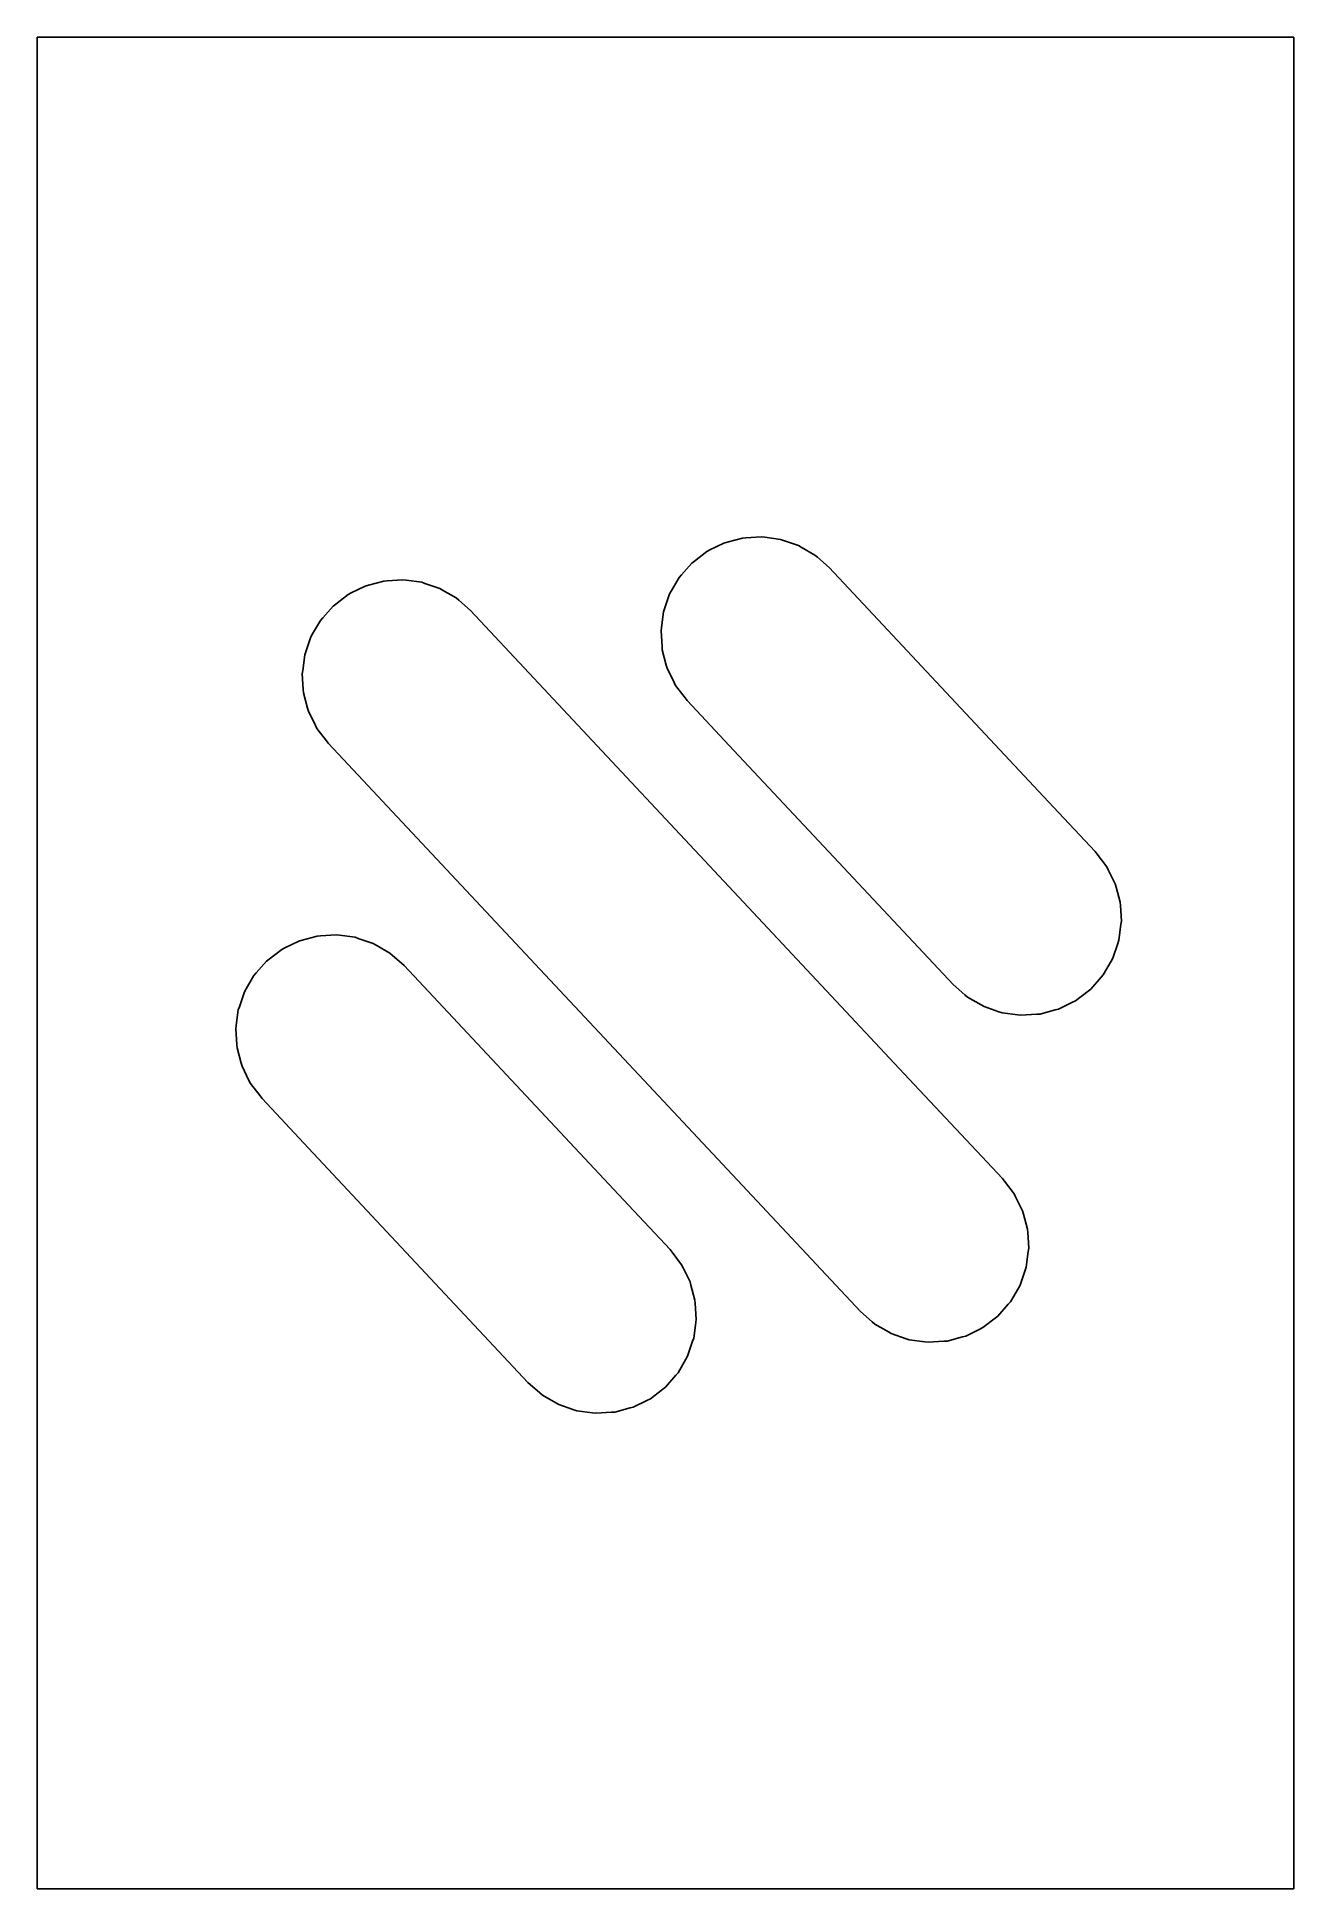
# Model space of a CAD drawing. Header units: metres. Extents: x -18.5 to 13.8, y -1.1 to 46.5.
import ezdxf

# ---------------------------------------------------------------- set-up
doc = ezdxf.new("R2010")
doc.units = ezdxf.units.M

msp = doc.modelspace()

# ---------------------------------------------------------------- linework, layer by layer
for p, q in [((-18.55, 45.221), (-18.55, 46.5)), ((-18.55, 46.5), (-17.688, 46.5)), ((-17.688, 46.5), (-15.758, 46.5)), ((-15.758, 46.5), (-15.14, 46.5)), ((-15.14, 46.5), (-15.111, 46.5)), ((-15.111, 46.5), (-15.072, 46.5)), ((-15.072, 46.5), (-15.026, 46.5)), ((-15.026, 46.5), (-14.976, 46.5)), ((-14.976, 46.5), (-14.927, 46.5)), ((-14.927, 46.5), (-14.883, 46.5)), ((-14.883, 46.5), (-14.849, 46.5)), ((-14.849, 46.5), (-14.828, 46.5)), ((-14.828, 46.5), (11.183, 46.5)), ((11.183, 46.5), (11.293, 46.5)), ((11.293, 46.5), (13.216, 46.5)), ((13.216, 46.5), (13.23, 46.5)), ((13.23, 46.5), (13.256, 46.5)), ((13.23, 46.5), (13.23, 46.5)), ((13.256, 46.5), (13.292, 46.5)), ((13.292, 46.5), (13.336, 46.5)), ((13.336, 46.5), (13.383, 46.5)), ((13.383, 46.5), (13.428, 46.5)), ((13.428, 46.5), (13.468, 46.5)), ((13.468, 46.5), (13.499, 46.5)), ((13.499, 46.5), (13.521, 46.5)), ((13.521, 46.5), (13.75, 46.5)), ((13.75, 46.5), (13.75, 45.89)), ((13.75, 45.89), (13.75, 45.506)), ((-18.55, 45.153), (-18.55, 45.221)), ((13.75, 45.506), (13.75, 40.228)), ((-18.55, 45.014), (-18.55, 45.153)), ((-18.55, 44.806), (-18.55, 45.014)), ((-18.55, 44.539), (-18.55, 44.806)), ((-18.55, 43.232), (-18.55, 44.539)), ((-18.55, 43.025), (-18.55, 43.232)), ((-18.55, 42.77), (-18.55, 43.025)), ((-18.55, 42.137), (-18.55, 42.77)), ((-18.55, 41.88), (-18.55, 42.137)), ((-18.55, 41.606), (-18.55, 41.88)), ((-18.55, 41.338), (-18.55, 41.606)), ((-18.55, 41.099), (-18.55, 41.338)), ((-18.55, 40.309), (-18.55, 41.099)), ((-18.55, 33.572), (-18.55, 40.309)), ((13.75, 40.228), (13.75, -0.09)), ((-18.55, 32.126), (-18.55, 33.572)), ((-0.897, 33.494), (-1.26, 33.316)), ((-0.814, 33.517), (-0.897, 33.494)), ((-0.424, 33.621), (-0.814, 33.517)), ((-0.338, 33.627), (-0.424, 33.621)), ((0.065, 33.653), (-0.338, 33.627)), ((-0.338, 33.627), (-0.338, 33.627)), ((0.151, 33.642), (0.065, 33.653)), ((0.551, 33.589), (0.151, 33.642)), ((0.633, 33.561), (0.551, 33.589)), ((1.015, 33.431), (0.633, 33.561)), ((1.09, 33.389), (1.015, 33.431)), ((1.44, 33.186), (1.09, 33.389)), ((-1.725, 32.98), (-1.992, 32.676)), ((-1.657, 33.032), (-1.725, 32.98)), ((-1.337, 33.278), (-1.657, 33.032)), ((-1.26, 33.316), (-1.337, 33.278)), ((1.504, 33.13), (1.44, 33.186)), ((1.808, 32.863), (1.504, 33.13)), ((7.445, 26.843), (1.808, 32.863)), ((-10.115, 32.39), (-10.477, 32.211)), ((-10.032, 32.412), (-10.115, 32.39)), ((-9.641, 32.517), (-10.032, 32.412)), ((-9.556, 32.522), (-9.641, 32.517)), ((-9.152, 32.549), (-9.556, 32.522)), ((-9.067, 32.537), (-9.152, 32.549)), ((-8.666, 32.485), (-9.067, 32.537)), ((-8.585, 32.457), (-8.666, 32.485)), ((-8.202, 32.327), (-8.585, 32.457)), ((-2.049, 32.611), (-2.251, 32.261)), ((-1.992, 32.676), (-2.049, 32.611)), ((-18.55, 28.015), (-18.55, 32.126)), ((-10.875, 31.927), (-10.943, 31.875)), ((-10.554, 32.173), (-10.875, 31.927)), ((-10.477, 32.211), (-10.554, 32.173)), ((-8.128, 32.284), (-8.202, 32.327)), ((-7.778, 32.082), (-8.128, 32.284)), ((-7.713, 32.025), (-7.778, 32.082)), ((-7.409, 31.759), (-7.713, 32.025)), ((-2.294, 32.187), (-2.424, 31.804)), ((-2.251, 32.261), (-2.294, 32.187)), ((-11.266, 31.507), (-11.468, 31.157)), ((-11.21, 31.571), (-11.266, 31.507)), ((-10.943, 31.875), (-11.21, 31.571)), ((3.864, 19.718), (-7.409, 31.759)), ((-2.451, 31.723), (-2.504, 31.322)), ((-2.424, 31.804), (-2.451, 31.723)), ((-11.511, 31.082), (-11.641, 30.699)), ((-11.468, 31.157), (-11.511, 31.082)), ((-2.504, 31.322), (-2.515, 31.237)), ((-2.515, 31.237), (-2.489, 30.833)), ((-11.669, 30.618), (-11.722, 30.217)), ((-11.641, 30.699), (-11.669, 30.618)), ((-2.489, 30.833), (-2.484, 30.748)), ((-2.484, 30.748), (-2.379, 30.357)), ((-11.722, 30.217), (-11.733, 30.132)), ((-11.733, 30.132), (-11.707, 29.729)), ((-2.379, 30.357), (-2.357, 30.274)), ((-2.357, 30.274), (-2.178, 29.912)), ((-11.707, 29.729), (-11.701, 29.643)), ((-11.701, 29.643), (-11.597, 29.253)), ((-2.178, 29.912), (-2.14, 29.835)), ((-2.14, 29.835), (-1.894, 29.514)), ((-1.894, 29.514), (-1.842, 29.446)), ((-11.597, 29.253), (-11.574, 29.17)), ((-11.574, 29.17), (-11.396, 28.807)), ((-1.842, 29.446), (-0.644, 28.166)), ((-11.396, 28.807), (-11.358, 28.73)), ((-11.358, 28.73), (-11.112, 28.41)), ((-11.112, 28.41), (-11.059, 28.341)), ((-11.059, 28.341), (-8.664, 25.782)), ((-0.644, 28.166), (4.993, 22.146)), ((-18.55, 15.335), (-18.55, 28.015)), ((8.643, 25.563), (7.445, 26.843)), ((-8.664, 25.782), (2.609, 13.741)), ((8.695, 25.495), (8.643, 25.563)), ((8.941, 25.174), (8.695, 25.495)), ((8.979, 25.097), (8.941, 25.174)), ((9.158, 24.735), (8.979, 25.097)), ((9.18, 24.652), (9.158, 24.735)), ((9.284, 24.261), (9.18, 24.652)), ((9.29, 24.176), (9.284, 24.261)), ((9.316, 23.772), (9.29, 24.176)), ((-11.35, 23.392), (-11.74, 23.287)), ((-11.264, 23.397), (-11.35, 23.392)), ((-10.861, 23.424), (-11.264, 23.397)), ((-10.776, 23.412), (-10.861, 23.424)), ((-10.375, 23.36), (-10.776, 23.412)), ((-10.294, 23.332), (-10.375, 23.36)), ((-9.911, 23.202), (-10.294, 23.332)), ((9.252, 23.286), (9.305, 23.687)), ((9.305, 23.687), (9.316, 23.772)), ((-12.263, 23.048), (-12.584, 22.802)), ((-12.186, 23.086), (-12.263, 23.048)), ((-11.823, 23.265), (-12.186, 23.086)), ((-11.74, 23.287), (-11.823, 23.265)), ((-9.837, 23.159), (-9.911, 23.202)), ((-9.487, 22.957), (-9.837, 23.159)), ((-9.422, 22.9), (-9.487, 22.957)), ((-9.118, 22.634), (-9.422, 22.9)), ((9.095, 22.822), (9.225, 23.205)), ((9.225, 23.205), (9.252, 23.286)), ((-12.975, 22.382), (-13.177, 22.032)), ((-12.918, 22.446), (-12.975, 22.382)), ((-12.652, 22.75), (-12.918, 22.446)), ((-12.584, 22.802), (-12.652, 22.75)), ((-3.482, 16.613), (-9.118, 22.634)), ((8.793, 22.333), (8.849, 22.398)), ((8.849, 22.398), (9.052, 22.748)), ((9.052, 22.748), (9.095, 22.822)), ((-13.22, 21.957), (-13.35, 21.575)), ((-13.177, 22.032), (-13.22, 21.957)), ((4.993, 22.146), (5.296, 21.879)), ((8.137, 21.731), (8.458, 21.977)), ((8.458, 21.977), (8.526, 22.03)), ((8.526, 22.03), (8.793, 22.333)), ((-13.378, 21.493), (-13.431, 21.092)), ((-13.35, 21.575), (-13.378, 21.493)), ((5.296, 21.879), (5.361, 21.823)), ((5.361, 21.823), (5.711, 21.621)), ((5.711, 21.621), (5.785, 21.578)), ((5.785, 21.578), (6.168, 21.448)), ((6.168, 21.448), (6.249, 21.42)), ((7.224, 21.388), (7.615, 21.492)), ((7.615, 21.492), (7.698, 21.515)), ((7.698, 21.515), (8.06, 21.693)), ((8.06, 21.693), (8.137, 21.731)), ((-13.431, 21.092), (-13.442, 21.007)), ((-13.442, 21.007), (-13.415, 20.604)), ((6.249, 21.42), (6.65, 21.367)), ((6.65, 21.367), (6.735, 21.356)), ((6.735, 21.356), (7.139, 21.382)), ((7.139, 21.382), (7.224, 21.388)), ((-13.415, 20.604), (-13.41, 20.518)), ((-13.41, 20.518), (-13.305, 20.128)), ((-13.305, 20.128), (-13.283, 20.045)), ((-13.283, 20.045), (-13.104, 19.682)), ((-13.104, 19.682), (-13.066, 19.605)), ((-13.066, 19.605), (-12.82, 19.285)), ((6.259, 17.159), (3.864, 19.718)), ((-12.82, 19.285), (-12.768, 19.216)), ((-12.768, 19.216), (-11.57, 17.937)), ((-11.57, 17.937), (-5.934, 11.916)), ((6.312, 17.09), (6.259, 17.159)), ((6.558, 16.77), (6.312, 17.09)), ((6.596, 16.693), (6.558, 16.77)), ((6.774, 16.33), (6.596, 16.693)), ((-2.284, 15.334), (-3.482, 16.613)), ((-3.482, 16.613), (-3.482, 16.613)), ((6.797, 16.247), (6.774, 16.33)), ((6.901, 15.857), (6.797, 16.247)), ((6.907, 15.771), (6.901, 15.857)), ((6.933, 15.368), (6.907, 15.771)), ((-18.55, 10.532), (-18.55, 15.335)), ((-2.231, 15.265), (-2.284, 15.334)), ((-1.985, 14.945), (-2.231, 15.265)), ((6.869, 14.882), (6.922, 15.283)), ((6.922, 15.283), (6.933, 15.368)), ((-1.947, 14.868), (-1.985, 14.945)), ((-1.769, 14.505), (-1.947, 14.868)), ((6.711, 14.418), (6.841, 14.801)), ((6.841, 14.801), (6.869, 14.882)), ((-1.746, 14.422), (-1.769, 14.505)), ((-1.642, 14.032), (-1.746, 14.422)), ((6.466, 13.993), (6.668, 14.343)), ((6.668, 14.343), (6.711, 14.418)), ((-1.636, 13.946), (-1.642, 14.032)), ((-1.61, 13.543), (-1.636, 13.946)), ((6.143, 13.625), (6.41, 13.929)), ((6.41, 13.929), (6.466, 13.993)), ((-1.674, 13.057), (-1.621, 13.458)), ((-1.621, 13.458), (-1.61, 13.543)), ((2.609, 13.741), (2.913, 13.475)), ((2.913, 13.475), (2.978, 13.418)), ((2.978, 13.418), (3.328, 13.216)), ((5.754, 13.327), (6.075, 13.573)), ((6.075, 13.573), (6.143, 13.625)), ((-1.832, 12.593), (-1.702, 12.976)), ((-1.702, 12.976), (-1.674, 13.057)), ((3.328, 13.216), (3.402, 13.173)), ((3.402, 13.173), (3.785, 13.043)), ((3.402, 13.173), (3.402, 13.173)), ((3.785, 13.043), (3.866, 13.015)), ((3.866, 13.015), (4.267, 12.963)), ((4.267, 12.963), (4.352, 12.951)), ((4.352, 12.951), (4.756, 12.978)), ((4.756, 12.978), (4.841, 12.983)), ((4.841, 12.983), (5.232, 13.088)), ((5.232, 13.088), (5.315, 13.11)), ((5.315, 13.11), (5.677, 13.289)), ((5.677, 13.289), (5.754, 13.327)), ((-2.077, 12.168), (-1.875, 12.518)), ((-1.875, 12.518), (-1.832, 12.593)), ((-5.934, 11.916), (-5.63, 11.65)), ((-2.4, 11.8), (-2.133, 12.104)), ((-2.133, 12.104), (-2.077, 12.168)), ((-5.63, 11.65), (-5.565, 11.593)), ((-5.565, 11.593), (-5.215, 11.391)), ((-3.228, 11.285), (-2.866, 11.464)), ((-2.866, 11.464), (-2.789, 11.502)), ((-2.789, 11.502), (-2.468, 11.748)), ((-2.468, 11.748), (-2.4, 11.8)), ((-5.215, 11.391), (-5.141, 11.348)), ((-5.141, 11.348), (-4.758, 11.218)), ((-4.758, 11.218), (-4.677, 11.19)), ((-4.677, 11.19), (-4.276, 11.138)), ((-4.276, 11.138), (-4.191, 11.126)), ((-4.191, 11.126), (-3.788, 11.153)), ((-3.788, 11.153), (-3.702, 11.158)), ((-3.702, 11.158), (-3.311, 11.263)), ((-3.311, 11.263), (-3.228, 11.285)), ((-18.55, 5.839), (-18.55, 10.532)), ((-18.55, 3.812), (-18.55, 5.839)), ((-18.55, 3.57), (-18.55, 3.812)), ((-18.55, 2.948), (-18.55, 3.57)), ((-18.55, 2.709), (-18.55, 2.948)), ((-18.55, 2.522), (-18.55, 2.709)), ((-18.55, 1.196), (-18.55, 2.522)), ((-18.55, 0.947), (-18.55, 1.196)), ((-18.55, 0.762), (-18.55, 0.947)), ((-18.55, 0.648), (-18.55, 0.762)), ((-18.55, -0.424), (-18.55, 0.648)), ((-18.55, -0.491), (-18.55, -0.424)), ((13.75, -0.09), (13.75, -0.478)), ((-18.55, -0.513), (-18.55, -0.491)), ((-18.55, -1.1), (-18.55, -0.513)), ((13.75, -0.478), (13.75, -1.1)), ((-15.758, -1.1), (-18.55, -1.1)), ((-15.14, -1.1), (-15.758, -1.1)), ((-15.111, -1.1), (-15.14, -1.1)), ((-15.072, -1.1), (-15.111, -1.1)), ((-15.026, -1.1), (-15.072, -1.1)), ((-14.976, -1.1), (-15.026, -1.1)), ((-14.927, -1.1), (-14.976, -1.1)), ((-14.883, -1.1), (-14.927, -1.1)), ((-14.849, -1.1), (-14.883, -1.1)), ((-14.828, -1.1), (-14.849, -1.1)), ((11.183, -1.1), (-14.828, -1.1)), ((11.293, -1.1), (11.183, -1.1)), ((13.216, -1.1), (11.293, -1.1)), ((13.23, -1.1), (13.216, -1.1)), ((13.256, -1.1), (13.23, -1.1)), ((13.292, -1.1), (13.256, -1.1)), ((13.336, -1.1), (13.292, -1.1)), ((13.383, -1.1), (13.336, -1.1)), ((13.428, -1.1), (13.383, -1.1)), ((13.468, -1.1), (13.428, -1.1)), ((13.499, -1.1), (13.468, -1.1)), ((13.521, -1.1), (13.499, -1.1)), ((13.75, -1.1), (13.521, -1.1))]:
    msp.add_line(p, q)

doc.saveas('drawing.dxf')
